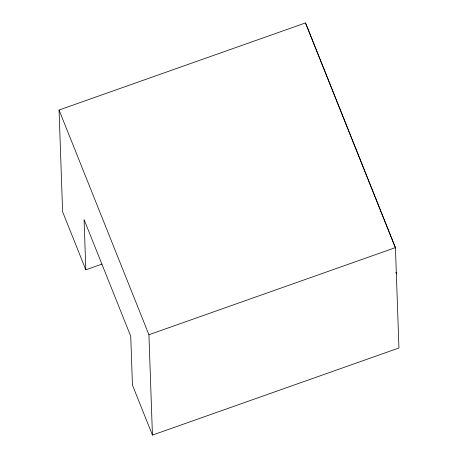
<?xml version="1.0" encoding="UTF-8"?>
<svg xmlns="http://www.w3.org/2000/svg" width="458" height="458" viewBox="0 0 458 458"><rect width="100%" height="100%" fill="white"/><g stroke="black" fill="none" stroke-linecap="round" stroke-linejoin="round"><path stroke-width="0.69" d="M85.823 269.808L62.609 211.768L59.059 110.017L305.56 22.9L395.437 247.618L398.941 347.983L152.44 435.1L132.448 385.115L130.736 336.246L84.072 219.559L85.823 269.808L101.991 264.094M152.44 435.1L148.93 334.735L395.437 247.618M305.841 23.919L395.449 247.973M395.815 272.218L396.342 273.546M59.059 110.017L148.93 334.735M305.56 22.9L305.578 23.255"/></g></svg>
